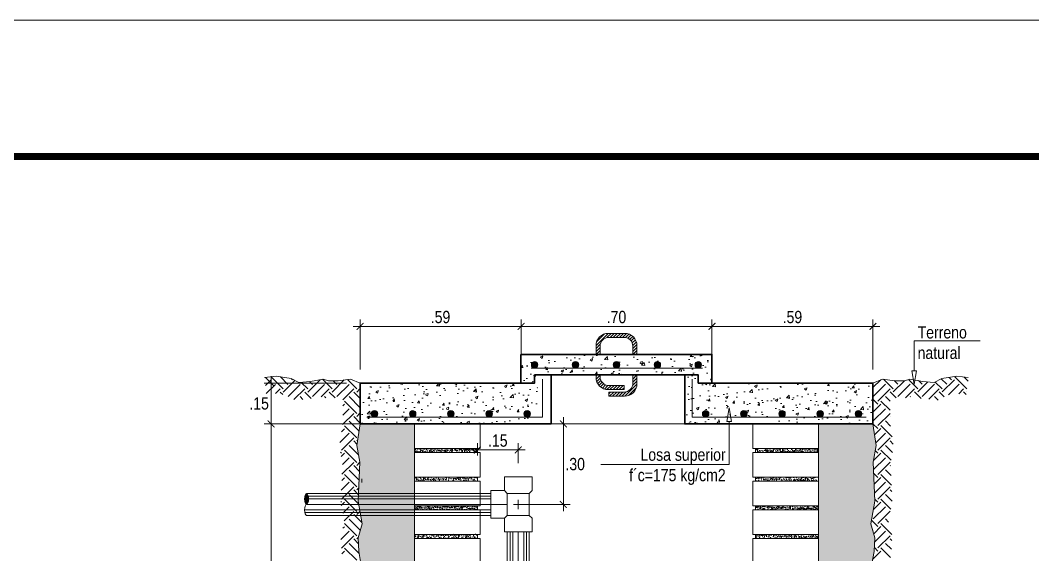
# Model space of a CAD drawing. Header units: metres. Extents: x 0 to 1935, y 0 to 1529.
# Drawn here: x 1917.839 to 1921.551, y 1471.622 to 1473.583 of the extents above; entities that cross this region are included whole.
import ezdxf
from ezdxf import colors
from ezdxf.entities.mleader import LeaderData, LeaderLine
from ezdxf.math import Vec2, Vec3

# ---------------------------------------------------------------- set-up
doc = ezdxf.new("R2010")
doc.units = ezdxf.units.M
doc.header["$LTSCALE"] = 0.005
for name, color, linetype, lineweight in [('-Accesorios PVC', 88, 'Continuous', 20), ('-Acero', 152, 'Continuous', 9), ('-Achurado', 251, 'Continuous', 5), ('-Acotado', 251, 'Continuous', 5), ('-Corte', 7, 'Continuous', 35), ('-Cuadro', 7, 'Continuous', 20), ('-Ladrillo', 34, 'Continuous', 9), ('-Terreno', 26, 'Continuous', 5), ('-Vista', 148, 'Continuous', 9)]:
    doc.layers.add(name, color=color, linetype=linetype, lineweight=lineweight)
doc.styles.add('-Arial Narrow', font='ARIALN.TTF')
doc.dimstyles.new('Esc 1_25', dxfattribs={"dimscale": 0.025, "dimtxt": 1.8, "dimasz": 1, "dimexe": 1, "dimexo": 2, "dimgap": 0.45, "dimtad": 2, "dimtih": 1, "dimtoh": 1, "dimzin": 4, "dimdsep": 46, "dimtxsty": '-Arial Narrow', "dimblk": 'ARCHTICK', "dimcen": 1, "dimdle": 1, "dimclrd": 256, "dimclre": 256, "dimclrt": 7, "dimadec": 0, "dimazin": 0, "dimtfac": 1, "dimtix": 1, "dimtmove": 1, "dimatfit": 2, "dimldrblk": 'ARCHTICK', "dimfxl": 1, "dimtolj": 2, "dimlwd": 5, "dimlwe": 0, "dimarcsym": 0})
pattern_1 = [(320, (-3034.088478, 151.044606), (-0.001593908554, -0.0182184669), [0.001905, -0.020955]), (265, (-3034.088478, 151.044606), (0.01910568452, 0.00352434214), [0.001524, -0.01676405842]), (10.4514447, (-3034.088611, 151.043088), (0.01751177519, -0.01469412471), [0.00161900088, -0.01780902446]), (316.1842, (-3034.083398, 151.044606), (-0.0042042328, -0.02710790409), [0.0028575, -0.0314325]), (6.6355576, (-3034.083748, 151.042347), (0.02474261246, -0.0237404134), [0.00242850231, -0.02671356082]), (261.1841512, (-3034.083398, 151.044606), (0.02474261246, -0.0237404134), [0.0022859967, -0.0251459732]), (291, (-3034.084668, 151.042066), (-0.01022651982, -0.01516143913), [0.001905, -0.020955]), (236, (-3034.084668, 151.042066), (0.01841879661, -0.00618020283), [0.001524, -0.016764]), (341.451445, (-3034.08552, 151.040803), (0.00819227689, -0.02134164193), [0.00161900088, -0.01780899376]), (307.5, (-3034.088478, 151.044606), (0.008455503887, -0.000308860325), [0, -0.0165608, 0, -0.017018, 0, -0.0168275]), (277.5, (-3034.088478, 151.044606), (0.010018057482, -0.00668196625), [0, -0.0097028, 0, -0.0161798, 0, -0.0064135]), (237.5, (-3034.088478, 151.05027), (-0.0005728744, -0.013559059517), [0, -0.00635, 0, -0.019812, 0, -0.026289]), (227.5, (-3034.088478, 151.05281), (0.002542649103, -0.01481291814), [0, -0.008255, 0, -0.0131572, 0, -0.018669])]

# ---------------------------------------------------------------- blocks, each defined once
blk = doc.blocks.new('Hoja A2 1 en 1000')
at = {"layer": '-Cuadro', "color": 0}
blk.add_lwpolyline([(594, 0), (594, 420.04), (0, 420.04), (0, 0)], close=True, dxfattribs=at)
at = {"layer": '-Cuadro', "color": 0, "const_width": 1}
blk.add_lwpolyline([(20, 20), (574, 20), (574, 400.04), (20, 400.04)], close=True, dxfattribs=at)
blk = doc.blocks.new('szfisfvsdv')
at = {"layer": '-Accesorios PVC'}
h = blk.add_hatch(color=256, dxfattribs=at)
h.dxf.hatch_style = 1
edge = h.paths.add_edge_path()
edge.add_ellipse((-0.6573, 0.0199), major_axis=(0, 0.0203), ratio=0.352065, start_angle=180, end_angle=360)
edge.add_ellipse((-0.6573, 0.0199), major_axis=(0, 0.0203), ratio=0.352065, start_angle=0, end_angle=180)
for p, q in [((0.0679, 0.0508), (0.0679, 0.1008)), ((0.0679, 0.1008), (0.1695, 0.1008)), ((0.1695, 0.1008), (0.1695, 0.1008)), ((0.1695, 0.1008), (0.1695, 0.0508)), ((0.0179, 0.0402), (-0.6573, 0.0402)), ((0.0679, 0.0508), (0.0179, 0.0508)), ((0.0179, 0.0508), (0.0179, -0.0508)), ((0.0786, 0.0402), (0.0679, 0.0508)), ((0.0786, 0.0402), (0.0679, 0.0508)), ((0.0786, -0.0402), (0.0786, 0.0402)), ((0.1589, 0.0402), (0.0786, 0.0402)), ((0.0786, 0.0402), (0.1589, 0.0402)), ((0.0786, -0.0402), (0.0786, 0.0402)), ((0.1695, 0.0508), (0.1589, 0.0402)), ((0.1589, 0.0402), (0.1589, -0.0402)), ((0.0179, 0.03), (-0.6511, 0.03)), ((0.0179, 0.02), (-0.6501, 0.02)), ((0.0179, -0.02), (-0.6644, -0.02)), ((0.0179, -0.03), (-0.6635, -0.03)), ((0.0179, -0.0402), (-0.6573, -0.0402)), ((0.0179, -0.0508), (0.0179, -0.0508)), ((0.0179, -0.0508), (0.0679, -0.0508)), ((0.0786, -0.0402), (0.0679, -0.0508)), ((0.0679, -0.0508), (0.0786, -0.0402)), ((0.0679, -0.0508), (0.0679, -0.1008)), ((0.1589, -0.0402), (0.0786, -0.0402)), ((0.1589, -0.0402), (0.0786, -0.0402)), ((0.1589, -0.0402), (0.1589, -0.0402)), ((0.1695, -0.0508), (0.1589, -0.0402)), ((0.1695, -0.1008), (0.1695, -0.0508)), ((0.0679, -0.1008), (0.1695, -0.1008)), ((0.0785, -0.2789), (0.0785, -0.1008)), ((0.0887, -0.2789), (0.0887, -0.1008)), ((0.0987, -0.2789), (0.0987, -0.1008)), ((0.1187, -0.2789), (0.1187, -0.1008)), ((0.1387, -0.2789), (0.1387, -0.1008)), ((0.1487, -0.2789), (0.1487, -0.1008)), ((0.1589, -0.2789), (0.1589, -0.1008)), ((0.1695, -0.1008), (0.1695, -0.1008)), ((0.0785, -0.2789), (0.0679, -0.2895)), ((0.0679, -0.2895), (0.0679, -0.3395)), ((0.1589, -0.2789), (0.0785, -0.2789)), ((0.1695, -0.2895), (0.1589, -0.2789)), ((0.1695, -0.3395), (0.1695, -0.2895)), ((0.0679, -0.3395), (0.1695, -0.3395)), ((0.1695, -0.3395), (0.1695, -0.3395))]:
    blk.add_line(p, q, dxfattribs=at)
at = {"layer": '-Accesorios PVC', "ltscale": 0.025}
for p, q in [((0.1014, 0), (0.136, 0)), ((0.1187, 0.0173), (0.1187, -0.0173))]:
    blk.add_line(p, q, dxfattribs=at)
at = {"layer": '-Accesorios PVC', "ltscale": 0.005}
blk.add_line((-0.6557, 0), (0.0786, 0), dxfattribs=at)
at = {"layer": '-Accesorios PVC', "extrusion": (0, 0, -1)}
blk.add_ellipse((-0.6573, 0.0199), major_axis=(0, 0.0203), ratio=0.352065, dxfattribs=at)
at = {"layer": '-Accesorios PVC'}
blk.add_ellipse((-0.6573, -0.0203), major_axis=(0, -0.0199), ratio=0.360295, start_param=3.141593, end_param=6.283185, dxfattribs=at)
blk = doc.blocks.new('*U512')
at = {"layer": '-Acero', "ltscale": 3}
blk.add_hatch(color=256, dxfattribs=at).paths.add_polyline_path([(0, 0.012, -1), (0, -0.012, -1)])
blk.add_circle((0, 0), 0.012, dxfattribs=at)
blk = doc.blocks.new('*U513')
at = {"layer": '-Acotado', "color": 0, "linetype": 'ByBlock', "lineweight": -2, "transparency": 16777216}
for p in [(0, 0), (0.14, 0), (0.28, 0), (0.42, 0), (0.56, 0)]:
    blk.add_blockref('*U512', p, dxfattribs=at)
blk = doc.blocks.new('*U514')
at = {"layer": '-Acero', "ltscale": 3}
blk.add_hatch(color=256, dxfattribs=at).paths.add_polyline_path([(0, 0.012, -1), (0, -0.012, -1)])
blk.add_circle((0, 0), 0.012, dxfattribs=at)
blk = doc.blocks.new('*U515')
at = {"layer": '-Acotado', "color": 0, "linetype": 'ByBlock', "lineweight": -2, "transparency": 16777216}
for p in [(0, 0), (0.14, 0), (0.28, 0), (0.42, 0), (0.56, 0)]:
    blk.add_blockref('*U514', p, dxfattribs=at)
blk = doc.blocks.new('*U508')
at = {"layer": '-Achurado', "ltscale": 0.009}
h = blk.add_hatch(dxfattribs=at)
h.set_pattern_fill('AR-CONC', color=256, scale=0.0001, angle=-90)
h.set_pattern_definition(pattern_1)
h.paths.add_polyline_path([(0.12, -0.0375), (0.12, -0.0525), (-0.11, -0.0525), (-0.11, -0.0375)])
at = {"layer": '-Ladrillo', "lineweight": 5}
for points in [[(-0.12, -0.0375), (-0.12, 0.0525), (0.12, 0.0525), (0.12, -0.0375)], [(0.12, -0.0375), (0.12, -0.0525), (-0.11, -0.0525), (-0.11, -0.0375)]]:
    blk.add_lwpolyline(points, close=True, dxfattribs=at)
blk = doc.blocks.new('*U509')
at = {"layer": '-Acotado', "color": 0, "linetype": 'ByBlock', "lineweight": -2, "transparency": 16777216}
for p in [(0, 1.785), (0, 1.68), (0, 1.575), (0, 1.47), (0, 1.365), (0, 1.26), (0, 1.155), (0, 1.05), (0, 0.945), (0, 0.84), (0, 0.735), (0, 0.63), (0, 0.525), (0, 0.42), (0, 0.315), (0, 0.21), (0, 0.105), (0, 0)]:
    blk.add_blockref('*U508', p, dxfattribs=at)
blk = doc.blocks.new('*U510')
at = {"layer": '-Achurado', "ltscale": 0.009}
h = blk.add_hatch(dxfattribs=at)
h.set_pattern_fill('AR-CONC', color=256, scale=0.0001, angle=-90)
h.set_pattern_definition(pattern_1)
h.paths.add_polyline_path([(0.12, -0.0375), (0.12, -0.0525), (-0.11, -0.0525), (-0.11, -0.0375)])
at = {"layer": '-Ladrillo', "lineweight": 5}
for points in [[(-0.12, -0.0375), (-0.12, 0.0525), (0.12, 0.0525), (0.12, -0.0375)], [(0.12, -0.0375), (0.12, -0.0525), (-0.11, -0.0525), (-0.11, -0.0375)]]:
    blk.add_lwpolyline(points, close=True, dxfattribs=at)
blk = doc.blocks.new('*U511')
at = {"layer": '-Acotado', "color": 0, "linetype": 'ByBlock', "lineweight": -2, "transparency": 16777216}
for p in [(0, 1.785), (0, 1.68), (0, 1.575), (0, 1.47), (0, 1.365), (0, 1.26), (0, 1.155), (0, 1.05), (0, 0.945), (0, 0.84), (0, 0.735), (0, 0.63), (0, 0.525), (0, 0.42), (0, 0.315), (0, 0.21), (0, 0.105), (0, 0)]:
    blk.add_blockref('*U510', p, dxfattribs=at)
blk = doc.blocks.new('_ClosedBlank')
at = {"color": 0, "linetype": 'ByBlock', "lineweight": -2}
for p, q in [((-1, 0.167), (0, 0)), ((-1, 0.167), (-1, -0.167)), ((0, 0), (-1, -0.167))]:
    blk.add_line(p, q, dxfattribs=at)
blk = doc.blocks.new('_ArchTick')
at = {"color": 0, "linetype": 'ByBlock', "const_width": 0.15}
blk.add_lwpolyline([(-0.5, -0.5), (0.5, 0.5)], dxfattribs=at)
blk = doc.blocks.new('*D561')
at = {"layer": '-Acotado', "lineweight": 0, "transparency": 16777216}
for p, q in [((1919.6993, 1472.1022), (1919.8553, 1472.1022)), ((1919.6759, 1471.807), (1919.8553, 1471.807))]:
    blk.add_line(p, q, dxfattribs=at)
at = {"layer": '-Acotado', "lineweight": 5, "transparency": 16777216}
blk.add_line((1919.8303, 1471.782), (1919.8303, 1472.1272), dxfattribs=at)
at = {"layer": 'Defpoints', "color": 0, "transparency": 16777216}
for p in [(1919.6493, 1472.1022), (1919.8303, 1472.1022), (1919.6259, 1471.807)]:
    blk.add_point(p, dxfattribs=at)
at = {"layer": '-Acotado', "lineweight": 5, "transparency": 16777216, "xscale": 0.025, "yscale": 0.025, "zscale": 0.025}
for p, rotation in [((1919.8303, 1472.1022), 90), ((1919.8303, 1471.807), 270)]:
    blk.add_blockref('_ArchTick', p, dxfattribs=dict(at, rotation=rotation))
at = {"layer": '-Acotado', "color": 7, "transparency": 16777216, "insert": (1919.8737, 1471.9546), "char_height": 0.045, "attachment_point": 5, "style": '-Arial Narrow'}
blk.add_mtext('\\A2;.30', dxfattribs=at)
blk = doc.blocks.new('*D562')
at = {"layer": '-Acotado', "lineweight": 0, "transparency": 16777216}
for p, q in [((1919.5151, 1471.9863), (1919.5151, 1472.0317)), ((1919.6651, 1471.9578), (1919.6651, 1472.0317))]:
    blk.add_line(p, q, dxfattribs=at)
at = {"layer": '-Acotado', "lineweight": 5, "transparency": 16777216}
blk.add_line((1919.4901, 1472.0067), (1919.6901, 1472.0067), dxfattribs=at)
at = {"layer": 'Defpoints', "color": 0, "transparency": 16777216}
for p in [(1919.6651, 1472.0067), (1919.5151, 1471.9363), (1919.6651, 1471.9078)]:
    blk.add_point(p, dxfattribs=at)
at = {"layer": '-Acotado', "lineweight": 5, "transparency": 16777216, "xscale": 0.025, "yscale": 0.025, "zscale": 0.025, "rotation": 180}
blk.add_blockref('_ArchTick', (1919.5151, 1472.0067), dxfattribs=at)
at = {"layer": '-Acotado', "lineweight": 5, "transparency": 16777216, "xscale": 0.025, "yscale": 0.025, "zscale": 0.025}
blk.add_blockref('_ArchTick', (1919.6651, 1472.0067), dxfattribs=at)
at = {"layer": '-Acotado', "color": 7, "transparency": 16777216, "insert": (1919.5901, 1472.0409), "char_height": 0.045, "attachment_point": 5, "style": '-Arial Narrow'}
blk.add_mtext('\\A2;.15', dxfattribs=at)
blk = doc.blocks.new('*D567')
at = {"layer": '-Acotado', "lineweight": 0, "transparency": 16777216}
for p, q in [((1919.2851, 1472.0072), (1919.2851, 1470.1403)), ((1920.9651, 1469.9568), (1920.9651, 1470.1903))]:
    blk.add_line(p, q, dxfattribs=at)
at = {"layer": '-Acotado', "lineweight": 5, "transparency": 16777216}
blk.add_line((1920.9901, 1470.1653), (1919.2601, 1470.1653), dxfattribs=at)
at = {"layer": 'Defpoints', "color": 0, "transparency": 16777216}
for p in [(1919.2851, 1472.0572), (1919.2851, 1470.1653), (1920.9651, 1469.9068)]:
    blk.add_point(p, dxfattribs=at)
at = {"layer": '-Acotado', "lineweight": 5, "transparency": 16777216, "xscale": 0.025, "yscale": 0.025, "zscale": 0.025, "rotation": 180}
blk.add_blockref('_ArchTick', (1919.2851, 1470.1653), dxfattribs=at)
at = {"layer": '-Acotado', "lineweight": 5, "transparency": 16777216, "xscale": 0.025, "yscale": 0.025, "zscale": 0.025}
blk.add_blockref('_ArchTick', (1920.9651, 1470.1653), dxfattribs=at)
at = {"layer": '-Acotado', "color": 7, "transparency": 16777216, "insert": (1920.1251, 1470.1995), "char_height": 0.045, "attachment_point": 5, "style": '-Arial Narrow'}
blk.add_mtext('\\A2;1.68', dxfattribs=at)
blk = doc.blocks.new('*D530')
at = {"layer": '-Acotado', "lineweight": 0, "transparency": 16777216}
for p, q in [((1919.0851, 1472.3022), (1919.0851, 1472.4849)), ((1919.6751, 1472.3022), (1919.6751, 1472.4849))]:
    blk.add_line(p, q, dxfattribs=at)
at = {"layer": '-Acotado', "lineweight": 5, "transparency": 16777216}
blk.add_line((1919.0601, 1472.4599), (1919.7001, 1472.4599), dxfattribs=at)
at = {"layer": 'Defpoints', "color": 0, "transparency": 16777216}
for p in [(1919.6751, 1472.4599), (1919.0851, 1472.2522), (1919.6751, 1472.2522)]:
    blk.add_point(p, dxfattribs=at)
at = {"layer": '-Acotado', "lineweight": 5, "transparency": 16777216, "xscale": 0.025, "yscale": 0.025, "zscale": 0.025, "rotation": 180}
blk.add_blockref('_ArchTick', (1919.0851, 1472.4599), dxfattribs=at)
at = {"layer": '-Acotado', "lineweight": 5, "transparency": 16777216, "xscale": 0.025, "yscale": 0.025, "zscale": 0.025}
blk.add_blockref('_ArchTick', (1919.6751, 1472.4599), dxfattribs=at)
at = {"layer": '-Acotado', "color": 7, "transparency": 16777216, "insert": (1919.3801, 1472.4941), "char_height": 0.045, "attachment_point": 5, "style": '-Arial Narrow'}
blk.add_mtext('\\A2;.59', dxfattribs=at)
blk = doc.blocks.new('*D531')
at = {"layer": '-Acotado', "lineweight": 0, "transparency": 16777216}
for p, q in [((1920.3751, 1472.3022), (1920.3751, 1472.4849)), ((1920.9651, 1472.3022), (1920.9651, 1472.4849))]:
    blk.add_line(p, q, dxfattribs=at)
at = {"layer": '-Acotado', "lineweight": 5, "transparency": 16777216}
blk.add_line((1920.3501, 1472.4599), (1920.9901, 1472.4599), dxfattribs=at)
at = {"layer": 'Defpoints', "color": 0, "transparency": 16777216}
for p in [(1920.9651, 1472.4599), (1920.3751, 1472.2522), (1920.9651, 1472.2522)]:
    blk.add_point(p, dxfattribs=at)
at = {"layer": '-Acotado', "lineweight": 5, "transparency": 16777216, "xscale": 0.025, "yscale": 0.025, "zscale": 0.025, "rotation": 180}
blk.add_blockref('_ArchTick', (1920.3751, 1472.4599), dxfattribs=at)
at = {"layer": '-Acotado', "lineweight": 5, "transparency": 16777216, "xscale": 0.025, "yscale": 0.025, "zscale": 0.025}
blk.add_blockref('_ArchTick', (1920.9651, 1472.4599), dxfattribs=at)
at = {"layer": '-Acotado', "color": 7, "transparency": 16777216, "insert": (1920.6701, 1472.4941), "char_height": 0.045, "attachment_point": 5, "style": '-Arial Narrow'}
blk.add_mtext('\\A2;.59', dxfattribs=at)
blk = doc.blocks.new('Asa de fierro corrugado')
at = {"layer": '-Vista'}
h = blk.add_hatch(dxfattribs=at)
h.set_pattern_fill('ANSI31', color=256, scale=0.0025)
h.set_pattern_definition([(45, (-1549.186777, -1467.416816), (-0.005612660076, 0.005612660076), [])])
h.paths.add_polyline_path([(0.06, 0.0302), (0.06, 0), (0.075, 0), (0.075, 0.0323, 0.414214), (0.03, 0.0773), (-0.03, 0.0773, 0.414214), (-0.075, 0.0323), (-0.075, 0), (-0.06, 0), (-0.06, 0.0302, -0.414214), (-0.0279, 0.0623), (0.0279, 0.0623, -0.414214)])
h.paths.add_polyline_path([(0.075, -0.1081), (0.075, -0.075), (0.06, -0.075), (0.06, -0.106, -0.414214), (0.0279, -0.1381), (-0.0279, -0.1381), (-0.0279, -0.1531), (0.03, -0.1531, 0.414214)])
h.paths.add_polyline_path([(-0.06, -0.0822), (-0.06, -0.075), (-0.075, -0.075), (-0.075, -0.0842, 0.414214), (-0.03, -0.1292), (0.0279, -0.1292), (0.0279, -0.1142), (-0.0279, -0.1142, -0.414214)])
for p, q in [((0.03, 0.0773), (-0.03, 0.0773)), ((-0.0279, 0.0623), (0.0279, 0.0623)), ((-0.075, 0.0323), (-0.075, 0)), ((-0.06, 0), (-0.06, 0.0302)), ((0.06, 0.0302), (0.06, 0)), ((0.075, 0), (0.075, 0.0323)), ((-0.075, 0), (-0.06, 0)), ((0.06, 0), (0.075, 0)), ((-0.075, -0.075), (-0.06, -0.075)), ((-0.025, -0.0756), (-0.0244, -0.075)), ((0.075, -0.075), (0.06, -0.075))]:
    blk.add_line(p, q, dxfattribs=at)
for points in [[(-0.06, -0.075), (-0.06, -0.0822, 0.414214), (-0.0279, -0.1142), (0.0279, -0.1142), (0.0279, -0.1292), (-0.03, -0.1292, -0.414214), (-0.075, -0.0842), (-0.075, -0.075)], [(0.06, -0.075), (0.06, -0.106, -0.414214), (0.0279, -0.1381), (-0.0279, -0.1381), (-0.0279, -0.1531), (0.03, -0.1531, 0.414214), (0.075, -0.1081), (0.075, -0.075)]]:
    blk.add_lwpolyline(points, format="xyb", dxfattribs=at)
for centre, radius, start, end in [((-0.03, 0.0323), 0.045, 90, 180), ((0.03, 0.0323), 0.045, 360, 90), ((-0.0279, 0.0302), 0.0321, 90, 180), ((0.0279, 0.0302), 0.0321, 360, 90)]:
    blk.add_arc(centre, radius, start, end, dxfattribs=at)
blk = doc.blocks.new('*D547')
at = {"layer": '-Acotado', "lineweight": 0, "transparency": 16777216}
for p, q in [((1919.6751, 1472.3022), (1919.6751, 1472.4849)), ((1920.3751, 1472.3022), (1920.3751, 1472.4849))]:
    blk.add_line(p, q, dxfattribs=at)
at = {"layer": '-Acotado', "lineweight": 5, "transparency": 16777216}
blk.add_line((1919.6501, 1472.4599), (1920.4001, 1472.4599), dxfattribs=at)
at = {"layer": 'Defpoints', "color": 0, "transparency": 16777216}
for p in [(1920.3751, 1472.4599), (1919.6751, 1472.2522), (1920.3751, 1472.2522)]:
    blk.add_point(p, dxfattribs=at)
at = {"layer": '-Acotado', "lineweight": 5, "transparency": 16777216, "xscale": 0.025, "yscale": 0.025, "zscale": 0.025, "rotation": 180}
blk.add_blockref('_ArchTick', (1919.6751, 1472.4599), dxfattribs=at)
at = {"layer": '-Acotado', "lineweight": 5, "transparency": 16777216, "xscale": 0.025, "yscale": 0.025, "zscale": 0.025}
blk.add_blockref('_ArchTick', (1920.3751, 1472.4599), dxfattribs=at)
at = {"layer": '-Acotado', "color": 7, "transparency": 16777216, "insert": (1920.0251, 1472.4941), "char_height": 0.045, "attachment_point": 5, "style": '-Arial Narrow'}
blk.add_mtext('\\A2;.70', dxfattribs=at)
blk = doc.blocks.new('*D548')
at = {"layer": '-Acotado', "lineweight": 0, "transparency": 16777216}
for p, q in [((1919.2351, 1472.1022), (1918.7337, 1472.1022)), ((1919.2351, 1470.107), (1918.7337, 1470.107))]:
    blk.add_line(p, q, dxfattribs=at)
at = {"layer": '-Acotado', "lineweight": 5, "transparency": 16777216}
blk.add_line((1918.7587, 1470.082), (1918.7587, 1472.1272), dxfattribs=at)
at = {"layer": 'Defpoints', "color": 0, "transparency": 16777216}
for p in [(1918.7587, 1472.1022), (1919.2851, 1472.1022), (1919.2851, 1470.107)]:
    blk.add_point(p, dxfattribs=at)
at = {"layer": '-Acotado', "lineweight": 5, "transparency": 16777216, "xscale": 0.025, "yscale": 0.025, "zscale": 0.025}
for p, rotation in [((1918.7587, 1472.1022), 90), ((1918.7587, 1470.107), 270)]:
    blk.add_blockref('_ArchTick', p, dxfattribs=dict(at, rotation=rotation))
at = {"layer": '-Acotado', "color": 7, "transparency": 16777216, "insert": (1918.6993, 1471.1046), "char_height": 0.045, "attachment_point": 5, "style": '-Arial Narrow'}
blk.add_mtext('\\A2;2.00', dxfattribs=at)
blk = doc.blocks.new('*D549')
at = {"layer": '-Acotado', "lineweight": 0, "transparency": 16777216}
for p, q in [((1919.0351, 1472.2522), (1918.7337, 1472.2522)), ((1919.0351, 1472.1022), (1918.7337, 1472.1022))]:
    blk.add_line(p, q, dxfattribs=at)
at = {"layer": '-Acotado', "lineweight": 5, "transparency": 16777216}
blk.add_line((1918.7587, 1472.0772), (1918.7587, 1472.2772), dxfattribs=at)
at = {"layer": 'Defpoints', "color": 0, "transparency": 16777216}
for p in [(1918.7587, 1472.2522), (1919.0851, 1472.2522), (1919.0851, 1472.1022)]:
    blk.add_point(p, dxfattribs=at)
at = {"layer": '-Acotado', "lineweight": 5, "transparency": 16777216, "xscale": 0.025, "yscale": 0.025, "zscale": 0.025}
for p, rotation in [((1918.7587, 1472.2522), 90), ((1918.7587, 1472.1022), 270)]:
    blk.add_blockref('_ArchTick', p, dxfattribs=dict(at, rotation=rotation))
at = {"layer": '-Acotado', "color": 7, "transparency": 16777216, "insert": (1918.7151, 1472.1772), "char_height": 0.045, "attachment_point": 5, "style": '-Arial Narrow'}
blk.add_mtext('\\A2;.15', dxfattribs=at)

msp = doc.modelspace()

# ---------------------------------------------------------------- hatches: boundary and pattern name
at = {"layer": '-Acero', "ltscale": 3}
for points in [[(1919.72507, 1472.3312, 1), (1919.72507, 1472.3072, 1)], [(1919.87507, 1472.3312, 1), (1919.87507, 1472.3072, 1)], [(1920.02507, 1472.3312, 1), (1920.02507, 1472.3072, 1)], [(1920.17507, 1472.3312, 1), (1920.17507, 1472.3072, 1)], [(1920.32507, 1472.3312, 1), (1920.32507, 1472.3072, 1)]]:
    msp.add_hatch(color=256, dxfattribs=at).paths.add_polyline_path(points)
at = {"layer": '-Achurado'}
h = msp.add_hatch(dxfattribs=at)
h.set_pattern_fill('AR-CONC', color=256, scale=0.0005)
h.set_pattern_definition([(50, (338.83701, -13.945794), (0.0910923345, -0.0079695428), [0.009525, -0.104775]), (355, (338.83701, -13.94579), (-0.0176217107, 0.0955284226), [0.00762, -0.083820292]), (100.4514447, (338.8446, -13.94646), (0.0734706235, 0.087558876), [0.0080950044, -0.0890451223]), (46.1842, (338.83701, -13.92039), (0.1355395204, -0.021021164), [0.0142875, -0.1571625]), (96.6355576, (338.8483, -13.92215), (0.118702067, 0.123713062), [0.012142512, -0.133567804]), (351.184151, (338.83701, -13.9204), (0.118702067, 0.123713062), [0.0114299835, -0.125729866]), (21, (338.84971, -13.926744), (0.0758071956, -0.051132599), [0.009525, -0.104775]), (326, (338.84971, -13.92674), (0.030901014, 0.092093983), [0.00762, -0.08382]), (71.451445, (338.85603, -13.931005), (0.1067082096, 0.0409613844), [0.0080950044, -0.0890449688]), (37.5, (338.83701, -13.945794), (0.00154430163, 0.04227751944), [0, -0.082804, 0, -0.08509, 0, -0.0841375]), (7.5, (338.83701, -13.945794), (0.0334098313, 0.0500902874), [0, -0.048514, 0, -0.080899, 0, -0.0320675]), (327.5, (338.80869, -13.945794), (0.0677952976, -0.002864372), [0, -0.03175, 0, -0.09906, 0, -0.131445]), (317.5, (338.79599, -13.945794), (0.0740645907, 0.0127132455), [0, -0.041275, 0, -0.065786, 0, -0.093345])])
h.paths.add_polyline_path([(1919.67507, 1472.3572), (1919.67507, 1472.2522), (1919.72507, 1472.2522), (1919.72507, 1472.2822), (1920.32507, 1472.2822), (1920.32507, 1472.2522), (1920.37507, 1472.2522), (1920.37507, 1472.3572)])
h = msp.add_hatch(dxfattribs=at)
h.set_pattern_fill('AR-CONC', color=256, scale=0.0005)
h.set_pattern_definition([(50, (307.003285, 1.458024), (0.0910923345, -0.0079695428), [0.009525, -0.104775]), (355, (307.003285, 1.45802), (-0.0176217107, 0.0955284226), [0.00762, -0.083820292]), (100.4514447, (307.01088, 1.45736), (0.0734706235, 0.087558876), [0.0080950044, -0.0890451223]), (46.1842, (307.00328, 1.48342), (0.1355395204, -0.021021164), [0.0142875, -0.1571625]), (96.6355576, (307.01458, 1.48167), (0.118702067, 0.123713062), [0.012142512, -0.133567804]), (351.184151, (307.00328, 1.48342), (0.118702067, 0.123713062), [0.0114299835, -0.125729866]), (21, (307.015985, 1.477074), (0.0758071956, -0.051132599), [0.009525, -0.104775]), (326, (307.015985, 1.47707), (0.030901014, 0.092093983), [0.00762, -0.08382]), (71.451445, (307.0223, 1.47281), (0.1067082096, 0.0409613844), [0.0080950044, -0.0890449688]), (37.5, (307.003285, 1.458024), (0.00154430163, 0.04227751944), [0, -0.082804, 0, -0.08509, 0, -0.0841375]), (7.5, (307.003285, 1.458024), (0.0334098313, 0.0500902874), [0, -0.048514, 0, -0.080899, 0, -0.0320675]), (327.5, (306.974964, 1.458024), (0.0677952976, -0.002864372), [0, -0.03175, 0, -0.09906, 0, -0.131445]), (317.5, (306.962264, 1.458024), (0.0740645907, 0.0127132455), [0, -0.041275, 0, -0.065786, 0, -0.093345])])
h.paths.add_polyline_path([(1919.68507, 1472.2522), (1919.08507, 1472.2522), (1919.08507, 1472.1022), (1919.73507, 1472.1022), (1919.73507, 1472.2822), (1919.68507, 1472.2822)])
h = msp.add_hatch(dxfattribs=at)
h.set_pattern_fill('AR-CONC', color=256, scale=0.0005)
h.set_pattern_definition([(50, (307.083285, 1.458024), (0.0910923345, -0.0079695428), [0.009525, -0.104775]), (355, (307.083285, 1.45802), (-0.0176217107, 0.0955284226), [0.00762, -0.083820292]), (100.4514447, (307.09088, 1.45736), (0.0734706235, 0.087558876), [0.0080950044, -0.0890451223]), (46.1842, (307.08328, 1.48342), (0.1355395204, -0.021021164), [0.0142875, -0.1571625]), (96.6355576, (307.09458, 1.48167), (0.118702067, 0.123713062), [0.012142512, -0.133567804]), (351.184151, (307.08328, 1.48342), (0.118702067, 0.123713062), [0.0114299835, -0.125729866]), (21, (307.095985, 1.477074), (0.0758071956, -0.051132599), [0.009525, -0.104775]), (326, (307.095985, 1.47707), (0.030901014, 0.092093983), [0.00762, -0.08382]), (71.451445, (307.1023, 1.47281), (0.1067082096, 0.0409613844), [0.0080950044, -0.0890449688]), (37.5, (307.083285, 1.458024), (0.00154430163, 0.04227751944), [0, -0.082804, 0, -0.08509, 0, -0.0841375]), (7.5, (307.083285, 1.458024), (0.0334098313, 0.0500902874), [0, -0.048514, 0, -0.080899, 0, -0.0320675]), (327.5, (307.054964, 1.458024), (0.0677952976, -0.002864372), [0, -0.03175, 0, -0.09906, 0, -0.131445]), (317.5, (307.042264, 1.458024), (0.0740645907, 0.0127132455), [0, -0.041275, 0, -0.065786, 0, -0.093345])])
h.paths.add_polyline_path([(1920.32507, 1472.2522), (1920.96507, 1472.2522), (1920.96507, 1472.1022), (1920.27507, 1472.1022), (1920.27507, 1472.2822), (1920.32507, 1472.2822)])
at = {"layer": '-Achurado', "ltscale": 0.009}
h = msp.add_hatch(dxfattribs=at)
h.set_pattern_fill('HEX', color=256, scale=0.0025, angle=45)
h.set_pattern_definition([(45, (305.354964, -1.474167), (-0.00972141242, 0.00972141242), [0.0079375, -0.015875]), (165, (305.354964, -1.474167), (-0.00355828391, -0.013279696325), [0.0079375, -0.015875]), (105, (305.360576, -1.468554), (-0.013279696325, -0.00355828391), [0.0079375, -0.015875])])
h.paths.add_polyline_path([(1919.06572, 1471.26549), (1919.0747, 1471.34021), (1919.06882, 1471.46376), (1919.06583, 1471.5325), (1919.08976, 1471.5833), (1919.08079, 1471.63411), (1919.0778, 1471.68492), (1919.09275, 1471.73573), (1919.0778, 1471.81941), (1919.08384, 1471.9623), (1919.07331, 1472.02309), (1919.08507, 1472.1022), (1919.28507, 1472.1022), (1919.28507, 1472.0122), (1919.28507, 1471.9972), (1919.28507, 1471.9072), (1919.28507, 1471.8922), (1919.28507, 1471.8022), (1919.28507, 1471.7872), (1919.28507, 1471.6972), (1919.28507, 1471.6822), (1919.28507, 1471.5922), (1919.28507, 1471.5772), (1919.28507, 1471.4872), (1919.28507, 1471.4722), (1919.28507, 1471.3822), (1919.28507, 1471.3672), (1919.28507, 1471.2772), (1919.28507, 1471.2622), (1919.28507, 1471.1722), (1919.28507, 1471.1572), (1919.28507, 1471.0672), (1919.28507, 1471.0522), (1919.28507, 1470.9622), (1919.28507, 1470.9472), (1919.28507, 1470.8572), (1919.28507, 1470.8422), (1919.28507, 1470.7522), (1919.28507, 1470.7372), (1919.28507, 1470.6472), (1919.28507, 1470.6322), (1919.28507, 1470.5422), (1919.28507, 1470.5272), (1919.28507, 1470.4372), (1919.28507, 1470.4222), (1919.28507, 1470.3322), (1919.28507, 1470.3172), (1919.28507, 1470.2272), (1919.28507, 1469.90703), (1919.08507, 1469.90683), (1919.08507, 1470.2122), (1919.0955, 1470.24229), (1919.07456, 1470.30804), (1919.07456, 1470.34988), (1919.08952, 1470.41264), (1919.07157, 1470.48138), (1919.09558, 1470.60136), (1919.0896, 1470.66711), (1919.07464, 1470.72688), (1919.07763, 1470.77171), (1919.07464, 1470.82551), (1919.07464, 1470.86138), (1919.0537, 1470.93012), (1919.05974, 1471.03835), (1919.08367, 1471.1041), (1919.08666, 1471.16388)])
h = msp.add_hatch(dxfattribs=at)
h.set_pattern_fill('HEX', color=256, scale=0.0025, angle=45)
h.set_pattern_definition([(45, (305.434964, -1.474167), (-0.00972141242, 0.00972141242), [0.0079375, -0.015875]), (165, (305.434964, -1.474167), (-0.00355828391, -0.013279696325), [0.0079375, -0.015875]), (105, (305.440576, -1.468554), (-0.013279696325, -0.00355828391), [0.0079375, -0.015875])])
h.paths.add_polyline_path([(1920.98442, 1471.26549), (1920.97545, 1471.34021), (1920.98132, 1471.46376), (1920.98431, 1471.5325), (1920.96038, 1471.5833), (1920.96936, 1471.63411), (1920.97235, 1471.68492), (1920.95739, 1471.73573), (1920.97235, 1471.81941), (1920.96631, 1471.9623), (1920.97684, 1472.02309), (1920.96507, 1472.1022), (1920.76507, 1472.1022), (1920.76507, 1472.0122), (1920.76507, 1471.9972), (1920.76507, 1471.9072), (1920.76507, 1471.8922), (1920.76507, 1471.8022), (1920.76507, 1471.7872), (1920.76507, 1471.6972), (1920.76507, 1471.6822), (1920.76507, 1471.5922), (1920.76507, 1471.5772), (1920.76507, 1471.4872), (1920.76507, 1471.4722), (1920.76507, 1471.3822), (1920.76507, 1471.3672), (1920.76507, 1471.2772), (1920.76507, 1471.2622), (1920.76507, 1471.1722), (1920.76507, 1471.1572), (1920.76507, 1471.0672), (1920.76507, 1471.0522), (1920.76507, 1470.9622), (1920.76507, 1470.9472), (1920.76507, 1470.8572), (1920.76507, 1470.8422), (1920.76507, 1470.7522), (1920.76507, 1470.7372), (1920.76507, 1470.6472), (1920.76507, 1470.6322), (1920.76507, 1470.5422), (1920.76507, 1470.5272), (1920.76507, 1470.4372), (1920.76507, 1470.4222), (1920.76507, 1470.3322), (1920.76507, 1470.3172), (1920.76507, 1470.2272), (1920.76507, 1469.90703), (1920.96507, 1469.90693), (1920.96507, 1470.2122), (1920.95464, 1470.24229), (1920.97558, 1470.30804), (1920.97558, 1470.34988), (1920.96063, 1470.41264), (1920.97857, 1470.48138), (1920.95456, 1470.60136), (1920.96055, 1470.66711), (1920.9755, 1470.72688), (1920.97251, 1470.77171), (1920.9755, 1470.82551), (1920.9755, 1470.86138), (1920.99644, 1470.93012), (1920.9904, 1471.03835), (1920.96647, 1471.1041), (1920.96348, 1471.16388)])

# ---------------------------------------------------------------- linework, layer by layer
at = {"layer": '-Acero', "ltscale": 3}
msp.add_line((1919.71256, 1472.3072), (1920.33996, 1472.3072), dxfattribs=at)
for points in [[(1919.10938, 1472.1272), (1919.7533, 1472.1272), (1919.7533, 1472.26695)], [(1920.94077, 1472.1272), (1920.30237, 1472.1272), (1920.30237, 1472.26695)]]:
    msp.add_lwpolyline(points, dxfattribs=at)
for centre in [(1919.72507, 1472.3192), (1919.87507, 1472.3192), (1920.02507, 1472.3192), (1920.17507, 1472.3192), (1920.32507, 1472.3192)]:
    msp.add_circle(centre, 0.012, dxfattribs=at)
at = {"layer": '-Corte', "ltscale": 3}
msp.add_lwpolyline([(1919.67507, 1472.3572), (1919.67507, 1472.2522), (1919.72507, 1472.2522), (1919.72507, 1472.2822), (1920.32507, 1472.2822), (1920.32507, 1472.2522), (1920.37507, 1472.2522), (1920.37507, 1472.3572)], close=True, dxfattribs=at)
for points in [[(1919.72507, 1472.2522), (1919.08507, 1472.2522), (1919.08507, 1472.1022), (1919.78507, 1472.1022), (1919.78507, 1472.2822), (1919.72507, 1472.2822), (1919.72507, 1472.2522)], [(1920.32507, 1472.2522), (1920.96507, 1472.2522), (1920.96507, 1472.1022), (1920.27507, 1472.1022), (1920.27507, 1472.2822), (1920.32507, 1472.2822), (1920.32507, 1472.2522)]]:
    msp.add_lwpolyline(points, dxfattribs=at)
at = {"layer": '-Terreno', "linetype": 'Continuous'}
for p, q in [((1918.73814, 1472.24358), (1918.7587, 1472.26414)), ((1918.74747, 1472.26414), (1918.739, 1472.27261)), ((1918.74151, 1472.21327), (1918.77554, 1472.2473)), ((1918.8036, 1472.23047), (1918.75921, 1472.27486)), ((1918.82044, 1472.2473), (1918.79332, 1472.27443)), ((1918.8036, 1472.21924), (1918.84566, 1472.2613)), ((1918.82111, 1472.20308), (1918.86534, 1472.2473)), ((1918.83728, 1472.26414), (1918.83357, 1472.26785)), ((1918.8934, 1472.23047), (1918.8694, 1472.25446)), ((1918.8934, 1472.21924), (1918.9383, 1472.26414)), ((1918.91024, 1472.2473), (1918.8998, 1472.25775)), ((1918.91024, 1472.2024), (1918.95514, 1472.2473)), ((1918.98321, 1472.23047), (1918.94761, 1472.26606)), ((1918.98321, 1472.21924), (1919.02744, 1472.26347)), ((1919.00004, 1472.2473), (1918.98687, 1472.26048)), ((1919.00004, 1472.2024), (1919.04495, 1472.2473)), ((1919.07301, 1472.23047), (1919.03857, 1472.2649)), ((1920.96535, 1472.23531), (1920.99413, 1472.2641)), ((1920.96648, 1472.24767), (1920.96535, 1472.2488)), ((1920.96648, 1472.20277), (1921.01138, 1472.24767)), ((1921.03944, 1472.23083), (1921.00405, 1472.26623)), ((1921.03944, 1472.21961), (1921.08068, 1472.26084)), ((1921.05628, 1472.24767), (1921.04267, 1472.26128)), ((1921.05628, 1472.20277), (1921.10118, 1472.24767)), ((1921.12925, 1472.23083), (1921.09513, 1472.26495)), ((1921.12925, 1472.21961), (1921.16605, 1472.25641)), ((1921.14608, 1472.24767), (1921.13275, 1472.261)), ((1921.14608, 1472.20277), (1921.19098, 1472.24767)), ((1921.21905, 1472.23083), (1921.19391, 1472.25597)), ((1921.23589, 1472.24767), (1921.21576, 1472.26779)), ((1921.21905, 1472.21961), (1921.26395, 1472.26451)), ((1921.24215, 1472.20903), (1921.28079, 1472.24767)), ((1921.25272, 1472.26451), (1921.2443, 1472.27293)), ((1921.30885, 1472.23083), (1921.26395, 1472.27573)), ((1921.31372, 1472.25964), (1921.29904, 1472.27432)), ((1918.77527, 1472.21336), (1918.79238, 1472.23047)), ((1918.80208, 1472.20954), (1918.79238, 1472.21924)), ((1918.84296, 1472.19125), (1918.88218, 1472.23047)), ((1918.90623, 1472.19518), (1918.88218, 1472.21924)), ((1918.94282, 1472.20131), (1918.97198, 1472.23047)), ((1918.99364, 1472.19758), (1918.97198, 1472.21924)), ((1919.02187, 1472.19056), (1919.06178, 1472.23047)), ((1919.08477, 1472.19626), (1919.06178, 1472.21924)), ((1919.07301, 1472.21924), (1919.08477, 1472.231)), ((1920.98332, 1472.18593), (1921.02822, 1472.23083)), ((1921.04987, 1472.19795), (1921.02822, 1472.21961)), ((1921.08514, 1472.19795), (1921.11802, 1472.23083)), ((1921.14186, 1472.19577), (1921.11802, 1472.21961)), ((1921.16975, 1472.19276), (1921.20782, 1472.23083)), ((1921.22575, 1472.20168), (1921.20782, 1472.21961)), ((1921.27995, 1472.21316), (1921.29763, 1472.23083)), ((1921.30708, 1472.21015), (1921.29763, 1472.21961)), ((1921.30885, 1472.21961), (1921.30932, 1472.22008)), ((1918.87584, 1472.1919), (1918.86534, 1472.2024)), ((1918.95996, 1472.19758), (1918.95514, 1472.2024)), ((1919.02187, 1472.16811), (1919.02811, 1472.17434)), ((1919.07301, 1472.14066), (1919.02811, 1472.18556)), ((1919.08477, 1472.16258), (1919.04495, 1472.2024)), ((1920.98332, 1472.1747), (1920.96535, 1472.19267)), ((1920.96535, 1472.14551), (1920.99454, 1472.1747)), ((1921.02824, 1472.15223), (1920.99454, 1472.18593)), ((1921.02824, 1472.18591), (1921.01138, 1472.20277)), ((1921.10241, 1472.20154), (1921.10118, 1472.20277)), ((1921.2039, 1472.18986), (1921.19098, 1472.20277)), ((1919.02086, 1472.09974), (1919.06178, 1472.14066)), ((1919.02187, 1472.13443), (1919.04495, 1472.1575)), ((1919.08477, 1472.10645), (1919.06178, 1472.12944)), ((1919.07301, 1472.12944), (1919.08477, 1472.1412)), ((1920.96648, 1472.15787), (1920.96535, 1472.159)), ((1920.96648, 1472.11297), (1921.01138, 1472.15787)), ((1920.98332, 1472.09613), (1921.02822, 1472.14103)), ((1921.02824, 1472.12978), (1921.02822, 1472.1298)), ((1919.07301, 1472.05086), (1919.02811, 1472.09576)), ((1919.081, 1472.07655), (1919.04495, 1472.1126)), ((1920.98332, 1472.0849), (1920.96535, 1472.10287)), ((1921.03601, 1472.05466), (1920.99454, 1472.09613)), ((1921.03013, 1472.09422), (1921.01138, 1472.11297)), ((1919.01106, 1472.03381), (1919.04495, 1472.0677)), ((1919.01694, 1472.07337), (1919.02811, 1472.08454)), ((1920.97137, 1472.06174), (1920.99454, 1472.0849)), ((1920.97573, 1472.03242), (1921.01138, 1472.06806)), ((1919.01688, 1472.00596), (1919.06178, 1472.05086)), ((1919.07888, 1471.98886), (1919.04495, 1472.0228)), ((1919.07373, 1472.02769), (1919.06178, 1472.03963)), ((1919.07301, 1472.03963), (1919.07594, 1472.04257)), ((1920.98332, 1472.00632), (1921.02822, 1472.05123)), ((1921.03658, 1471.99796), (1921.01138, 1472.02316)), ((1921.03993, 1472.02829), (1921.02822, 1472.04)), ((1919.01688, 1471.99473), (1919.01344, 1471.99818)), ((1919.01611, 1471.98274), (1919.02811, 1471.99473)), ((1919.07301, 1471.96106), (1919.02811, 1472.00596)), ((1920.96758, 1471.96814), (1920.99454, 1471.9951)), ((1920.98332, 1471.9951), (1920.97389, 1472.00453)), ((1921.03161, 1471.96926), (1920.99454, 1472.00632)), ((1919.01872, 1471.918), (1919.06178, 1471.96106)), ((1919.02021, 1471.95316), (1919.04495, 1471.9779)), ((1919.08216, 1471.92946), (1919.06178, 1471.94983)), ((1919.07301, 1471.94983), (1919.08346, 1471.96028)), ((1920.96775, 1471.93464), (1921.01138, 1471.97826)), ((1920.98332, 1471.91652), (1921.02822, 1471.96142)), ((1921.03013, 1471.94829), (1921.02822, 1471.9502)), ((1919.07301, 1471.87125), (1919.02811, 1471.91616)), ((1919.08079, 1471.89715), (1919.04495, 1471.93299)), ((1920.98332, 1471.9053), (1920.96836, 1471.92025)), ((1921.0331, 1471.87796), (1920.99454, 1471.91652)), ((1921.03161, 1471.91313), (1921.01138, 1471.93336)), ((1919.01625, 1471.85939), (1919.04495, 1471.88809)), ((1919.01688, 1471.82635), (1919.06178, 1471.87125)), ((1919.01773, 1471.89456), (1919.02811, 1471.90493)), ((1920.97003, 1471.88079), (1920.99454, 1471.9053)), ((1920.9714, 1471.84848), (1921.01138, 1471.88846)), ((1920.98332, 1471.82672), (1921.02822, 1471.87162)), ((1919.07934, 1471.8088), (1919.04495, 1471.84319)), ((1919.07851, 1471.8433), (1919.06178, 1471.86003)), ((1919.07301, 1471.86003), (1919.0795, 1471.86652)), ((1921.03558, 1471.81936), (1921.01138, 1471.84356)), ((1921.03409, 1471.85452), (1921.02822, 1471.8604)), ((1919.01688, 1471.81513), (1919.01448, 1471.81753)), ((1919.01641, 1471.80343), (1919.02811, 1471.81513)), ((1919.02151, 1471.77486), (1919.04495, 1471.79829)), ((1919.07301, 1471.78145), (1919.02811, 1471.82635)), ((1920.96648, 1471.75376), (1921.01138, 1471.79866)), ((1920.96699, 1471.78794), (1920.99454, 1471.81549)), ((1920.98332, 1471.81549), (1920.97233, 1471.82648)), ((1921.03125, 1471.79002), (1920.99454, 1471.82672)), ((1919.02662, 1471.74629), (1919.06178, 1471.78145)), ((1919.09155, 1471.74046), (1919.06178, 1471.77023)), ((1919.07301, 1471.77023), (1919.08422, 1471.78144)), ((1920.98332, 1471.73692), (1921.02822, 1471.78182)), ((1919.02216, 1471.71938), (1919.02811, 1471.72533)), ((1919.07301, 1471.69165), (1919.02811, 1471.73655)), ((1919.08573, 1471.7126), (1919.04495, 1471.75339)), ((1920.98332, 1471.72569), (1920.96002, 1471.74898)), ((1920.96835, 1471.6995), (1920.99454, 1471.72569)), ((1921.03473, 1471.69673), (1920.99454, 1471.73692)), ((1921.02274, 1471.7424), (1921.01138, 1471.75376)), ((1919.01486, 1471.6784), (1919.04495, 1471.70849)), ((1919.01688, 1471.64675), (1919.06178, 1471.69165)), ((1919.07301, 1471.68042), (1919.07761, 1471.68503)), ((1920.96648, 1471.70885), (1920.96523, 1471.7101)), ((1920.97169, 1471.66917), (1921.01138, 1471.70885)), ((1920.98332, 1471.64711), (1921.02822, 1471.69202)), ((1919.07301, 1471.60185), (1919.02811, 1471.64675)), ((1919.08172, 1471.62681), (1919.04495, 1471.66359)), ((1919.07874, 1471.66347), (1919.06178, 1471.68042)), ((1920.98332, 1471.63589), (1920.97049, 1471.64872)), ((1921.02959, 1471.61206), (1920.99454, 1471.64711)), ((1921.03311, 1471.64223), (1921.01138, 1471.66395)), ((1921.03498, 1471.67403), (1921.02822, 1471.68079)), ((1919.01809, 1471.6255), (1919.02811, 1471.63552)), ((1920.96465, 1471.606), (1920.99454, 1471.63589))]:
    msp.add_line(p, q, dxfattribs=at)
at = {"layer": '-Terreno'}
for points in [[(1919.08976, 1471.5833), (1919.08079, 1471.63411), (1919.0778, 1471.68492), (1919.09275, 1471.73573), (1919.0778, 1471.81941), (1919.08384, 1471.9623), (1919.07331, 1472.02309), (1919.08507, 1472.1022), (1919.08507, 1472.2522), (1919.04998, 1472.26662), (1919.00435, 1472.26078), (1918.96926, 1472.26078), (1918.94937, 1472.26662), (1918.90374, 1472.25844), (1918.86045, 1472.25376), (1918.83238, 1472.26896), (1918.77739, 1472.27714), (1918.73527, 1472.27247)], [(1921.31487, 1472.27247), (1921.27275, 1472.27714), (1921.21777, 1472.26896), (1921.18969, 1472.25376), (1921.1464, 1472.25844), (1921.10078, 1472.26662), (1921.08089, 1472.26078), (1921.04579, 1472.26078), (1921.00016, 1472.26662), (1920.96507, 1472.2522), (1920.96507, 1472.1022), (1920.97684, 1472.02309), (1920.96631, 1471.9623), (1920.97235, 1471.81941), (1920.95739, 1471.73573), (1920.97235, 1471.68492), (1920.96936, 1471.63411), (1920.96038, 1471.5833)], [(1919.0922, 1471.90033), (1919.0922, 1471.90033), (1919.09207, 1471.88738)]]:
    msp.add_lwpolyline(points, dxfattribs=at)
at = {"layer": '-Vista'}
for points in [[(1920.31507, 1472.2822), (1919.73507, 1472.2822)], [(1919.78507, 1472.2822), (1919.73507, 1472.2822)], [(1919.78507, 1472.2822), (1919.78507, 1472.1022)], [(1920.32507, 1472.2822), (1920.27507, 1472.2822)], [(1920.27507, 1472.2822), (1920.27507, 1472.1022)], [(1919.73507, 1472.1022), (1920.10507, 1472.1022)], [(1920.10507, 1472.1022), (1920.31507, 1472.1022)]]:
    msp.add_lwpolyline(points, dxfattribs=at)

# ---------------------------------------------------------------- block references
at = {"layer": '-Accesorios PVC'}
msp.add_blockref('szfisfvsdv', (1919.54634, 1471.80702), dxfattribs=at)
at = {"layer": '-Acotado'}
for name, p in [('Asa de fierro corrugado', (1920.02507, 1472.3572)), ('*U513', (1920.35207, 1472.1392)), ('*U509', (1920.64507, 1470.2647))]:
    msp.add_blockref(name, p, dxfattribs=at)
at = {"layer": '-Acotado', "xscale": -1}
for name, p in [('*U515', (1919.69807, 1472.1392)), ('*U511', (1919.40507, 1470.2647))]:
    msp.add_blockref(name, p, dxfattribs=at)
at = {"xscale": 0.025, "yscale": 0.025, "zscale": 0.025}
msp.add_blockref('Hoja A2 1 en 1000', (1913.77345, 1463.08193), dxfattribs=at)

# ---------------------------------------------------------------- dimensions: what is measured, and where the dimension line sits
at = {"layer": '-Acotado'}
for base, p1, p2, picture, middle in [((1919.67507, 1472.45986), (1919.08507, 1472.2522), (1919.67507, 1472.2522), '*D530', (1919.38007, 1472.49409)), ((1920.37507, 1472.45986), (1919.67507, 1472.2522), (1920.37507, 1472.2522), '*D547', (1920.02507, 1472.49409)), ((1920.96507, 1472.45986), (1920.37507, 1472.2522), (1920.96507, 1472.2522), '*D531', (1920.67007, 1472.49409)), ((1919.28507, 1470.16527), (1920.96507, 1469.90683), (1919.28507, 1472.0572), '*D567', (1920.12507, 1470.1995)), ((1919.66507, 1472.00671), (1919.51507, 1471.93627), (1919.66507, 1471.9078), '*D562', (1919.59007, 1472.04093))]:
    dim = msp.add_linear_dim(base=base, p1=p1, p2=p2, dimstyle='Esc 1_25', dxfattribs=at)
    dim.commit()
    dim.dimension.update_dxf_attribs({"geometry": picture, "text_midpoint": middle})
for base, p1, p2, picture, middle in [((1918.75869, 1472.2522), (1919.08507, 1472.1022), (1919.08507, 1472.2522), '*D549', (1918.71506, 1472.1772)), ((1918.75869, 1472.1022), (1919.28507, 1470.10703), (1919.28507, 1472.1022), '*D548', (1918.69926, 1471.10462)), ((1919.83031, 1472.1022), (1919.62587, 1471.80703), (1919.64928, 1472.1022), '*D561', (1919.87374, 1471.95462))]:
    dim = msp.add_linear_dim(base=base, p1=p1, p2=p2, angle=90, dimstyle='Esc 1_25', dxfattribs=at)
    dim.commit()
    dim.dimension.update_dxf_attribs({"geometry": picture, "text_midpoint": middle})

# ---------------------------------------------------------------- leaders
ml = msp.add_multileader_mtext('Standard', dxfattribs=at)
ml.set_content('Terreno\\Pnatural', color=7, style='-Arial Narrow')
ml.set_leader_properties(color=7, linetype='ByLayer', lineweight=0)
ml.set_arrow_properties(name='CLOSEDBLANK')
ml.build(insert=Vec2(0, 0))
ml.multileader.update_dxf_attribs({"has_dogleg": 0, "text_left_attachment_type": 6, "text_right_attachment_type": 6, "dogleg_length": 0, "arrow_head_size": 0.05, "scale": 0.025})
ctx = ml.context
ctx.base_point, ctx.scale, ctx.char_height, ctx.arrow_head_size, ctx.landing_gap_size, ctx.plane_origin = Vec3(1921.11645, 1472.40662), 0.025, 0.045, 0.05, 0.0125, Vec3(1920.6934, 1472.95021)
ctx.left_attachment, ctx.right_attachment = 6, 6
notes = []
notes.append((ctx, [(0, (1, 1, 0), (1921.11645, 1472.40662), (1, 0), 0, [(0, [(1921.11645, 1472.24744)], 0, [])])]))
ctx.mtext.insert, ctx.mtext.flow_direction = Vec3(1921.12895, 1472.46062), 5
ml = msp.add_multileader_mtext('Standard', dxfattribs=at)
ml.set_content('Losa superior\\Pf´c=175 kg/cm2', color=7, style='-Arial Narrow')
ml.set_leader_properties(color=7, linetype='ByLayer', lineweight=0)
ml.set_arrow_properties(name='CLOSEDBLANK')
ml.build(insert=Vec2(0, 0))
ml.multileader.update_dxf_attribs({"has_dogleg": 0, "text_left_attachment_type": 6, "text_right_attachment_type": 6, "dogleg_length": 0, "arrow_head_size": 0.05, "scale": 0.025})
ctx = ml.context
ctx.base_point, ctx.scale, ctx.char_height, ctx.arrow_head_size, ctx.landing_gap_size, ctx.plane_origin = Vec3(1920.06221, 1471.95373), 0.025, 0.045, 0.05, 0.0125, Vec3(1922.03546, 1472.40297)
ctx.left_attachment, ctx.right_attachment, ctx.text_align_type = 6, 6, 2
notes.append((ctx, [(1, (1, 1, 0), (1920.43782, 1471.95373), (-1, 0), 0, [(0, [(1920.43782, 1472.16076)], 0, [])])]))
ctx.mtext.insert, ctx.mtext.alignment, ctx.mtext.flow_direction = Vec3(1920.42532, 1472.01196), 3, 5
for ctx, leaders in notes:
    for number, flags, end, landing, length, lines in leaders:
        leader = LeaderData()
        leader.index, (leader.has_last_leader_line, leader.has_dogleg_vector, leader.attachment_direction) = number, flags
        leader.last_leader_point, leader.dogleg_vector, leader.dogleg_length = Vec3(end), Vec3(landing), length
        for number, points, colour, breaks in lines:
            line = LeaderLine()
            line.index, line.vertices, line.color, line.breaks = number, Vec3.list(points), colors.encode_raw_color(colour), breaks
            leader.lines.append(line)
        ctx.leaders.append(leader)

doc.saveas('drawing.dxf')
